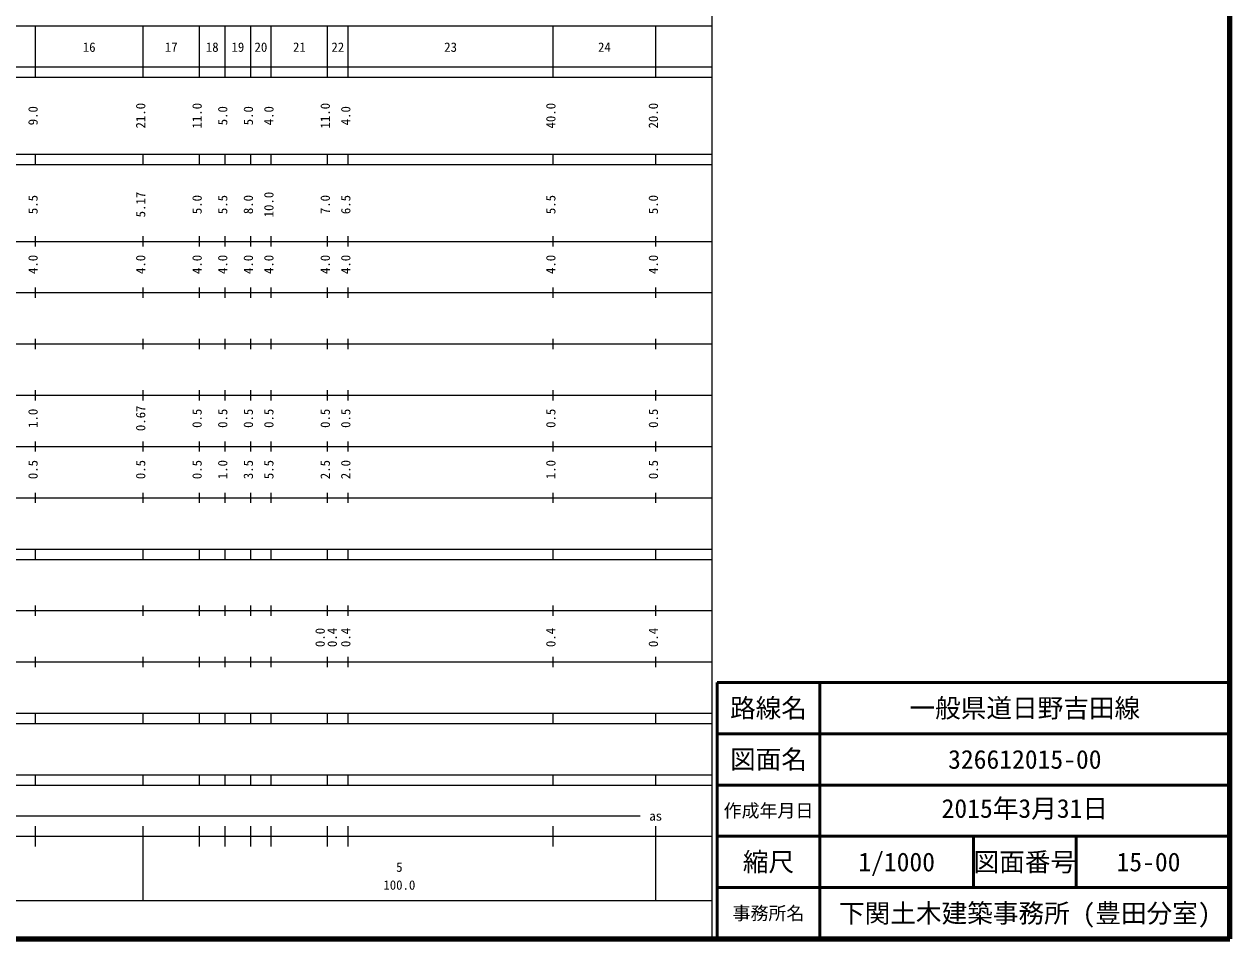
# Model space of a CAD drawing. Units: millimetres on the paper, enlarged 1000 times. Extents: x 40000 to 680000, y 20000 to 380000.
# Drawn here: x 444808 to 680000, y 20000 to 198357 of the extents above; entities that cross this region are included whole.
import ezdxf
from ezdxf.enums import TextEntityAlignment as Align

# ---------------------------------------------------------------- set-up
doc = ezdxf.new("R2010")
doc.units = ezdxf.units.MM
doc.header["$LTSCALE"] = 1000
for name, color, linetype, lineweight in [('M-TTL', 2, 'Continuous', 140), ('M-TTL-BAND', 7, 'Continuous', 13), ('M-TTL-FRAM', 2, 'Continuous', 50), ('M-TTL-LINE', 7, 'Continuous', 50)]:
    doc.layers.add(name, color=color, linetype=linetype, lineweight=lineweight)
doc.layers.add('M-TTL-TXT', color=7, linetype='Continuous')
doc.styles.add('ＭＳ ゴシック', font='')
doc.styles.get('ＭＳ ゴシック').set_extended_font_data('MS Gothic')

msp = doc.modelspace()

# ---------------------------------------------------------------- linework, layer by layer
at = {"layer": 'M-TTL'}
for p, q in [((680000, 20000), (680000, 380000)), ((40000, 20000), (680000, 20000))]:
    msp.add_line(p, q, dxfattribs=at)
at = {"layer": 'M-TTL-BAND'}
for p, q in [((579000, 20000), (579000, 370000)), ((68000, 198000), (579000, 198000)), ((447000, 188000), (447000, 198000)), ((468000, 188000), (468000, 198000)), ((479000, 188000), (479000, 198000)), ((484000, 188000), (484000, 198000)), ((489000, 188000), (489000, 198000)), ((493000, 188000), (493000, 198000)), ((504000, 188000), (504000, 198000)), ((508000, 188000), (508000, 198000)), ((548000, 188000), (548000, 198000)), ((568000, 188000), (568000, 198000)), ((40000, 190000), (579000, 190000)), ((40000, 188000), (579000, 188000)), ((40000, 173000), (579000, 173000)), ((447000, 171000), (447000, 173000)), ((468000, 171000), (468000, 173000)), ((479000, 171000), (479000, 173000)), ((484000, 171000), (484000, 173000)), ((489000, 171000), (489000, 173000)), ((493000, 171000), (493000, 173000)), ((504000, 171000), (504000, 173000)), ((508000, 171000), (508000, 173000)), ((548000, 171000), (548000, 173000)), ((568000, 171000), (568000, 173000)), ((40000, 171000), (579000, 171000)), ((40000, 156000), (579000, 156000)), ((447000, 155000), (447000, 157000)), ((468000, 155000), (468000, 157000)), ((479000, 155000), (479000, 157000)), ((484000, 155000), (484000, 157000)), ((489000, 155000), (489000, 157000)), ((493000, 155000), (493000, 157000)), ((504000, 155000), (504000, 157000)), ((508000, 155000), (508000, 157000)), ((548000, 155000), (548000, 157000)), ((568000, 155000), (568000, 157000)), ((46000, 146000), (579000, 146000)), ((447000, 145000), (447000, 147000)), ((468000, 145000), (468000, 147000)), ((479000, 145000), (479000, 147000)), ((484000, 145000), (484000, 147000)), ((489000, 145000), (489000, 147000)), ((493000, 145000), (493000, 147000)), ((504000, 145000), (504000, 147000)), ((508000, 145000), (508000, 147000)), ((548000, 145000), (548000, 147000)), ((568000, 145000), (568000, 147000)), ((447000, 135000), (447000, 137000)), ((468000, 135000), (468000, 137000)), ((479000, 135000), (479000, 137000)), ((484000, 135000), (484000, 137000)), ((489000, 135000), (489000, 137000)), ((493000, 135000), (493000, 137000)), ((504000, 135000), (504000, 137000)), ((508000, 135000), (508000, 137000)), ((548000, 135000), (548000, 137000)), ((568000, 135000), (568000, 137000)), ((52000, 136000), (579000, 136000)), ((46000, 126000), (579000, 126000)), ((447000, 125000), (447000, 127000)), ((468000, 125000), (468000, 127000)), ((479000, 125000), (479000, 127000)), ((484000, 125000), (484000, 127000)), ((489000, 125000), (489000, 127000)), ((493000, 125000), (493000, 127000)), ((504000, 125000), (504000, 127000)), ((508000, 125000), (508000, 127000)), ((548000, 125000), (548000, 127000)), ((568000, 125000), (568000, 127000)), ((52000, 116000), (579000, 116000)), ((447000, 115000), (447000, 117000)), ((468000, 115000), (468000, 117000)), ((479000, 115000), (479000, 117000)), ((484000, 115000), (484000, 117000)), ((489000, 115000), (489000, 117000)), ((493000, 115000), (493000, 117000)), ((504000, 115000), (504000, 117000)), ((508000, 115000), (508000, 117000)), ((548000, 115000), (548000, 117000)), ((568000, 115000), (568000, 117000)), ((46000, 106000), (579000, 106000)), ((447000, 105000), (447000, 107000)), ((468000, 105000), (468000, 107000)), ((479000, 105000), (479000, 107000)), ((484000, 105000), (484000, 107000)), ((489000, 105000), (489000, 107000)), ((493000, 105000), (493000, 107000)), ((504000, 105000), (504000, 107000)), ((508000, 105000), (508000, 107000)), ((548000, 105000), (548000, 107000)), ((568000, 105000), (568000, 107000)), ((40000, 96000), (579000, 96000)), ((447000, 94000), (447000, 96000)), ((468000, 94000), (468000, 96000)), ((479000, 94000), (479000, 96000)), ((484000, 94000), (484000, 96000)), ((489000, 94000), (489000, 96000)), ((493000, 94000), (493000, 96000)), ((504000, 94000), (504000, 96000)), ((508000, 94000), (508000, 96000)), ((548000, 94000), (548000, 96000)), ((568000, 94000), (568000, 96000)), ((40000, 94000), (579000, 94000)), ((447000, 83000), (447000, 85000)), ((468000, 83000), (468000, 85000)), ((479000, 83000), (479000, 85000)), ((484000, 83000), (484000, 85000)), ((489000, 83000), (489000, 85000)), ((493000, 83000), (493000, 85000)), ((504000, 83000), (504000, 85000)), ((508000, 83000), (508000, 85000)), ((548000, 83000), (548000, 85000)), ((568000, 83000), (568000, 85000)), ((49000, 84000), (579000, 84000)), ((40000, 74000), (579000, 74000)), ((447000, 73000), (447000, 75000)), ((468000, 73000), (468000, 75000)), ((479000, 73000), (479000, 75000)), ((484000, 73000), (484000, 75000)), ((489000, 73000), (489000, 75000)), ((493000, 73000), (493000, 75000)), ((504000, 73000), (504000, 75000)), ((508000, 73000), (508000, 75000)), ((548000, 73000), (548000, 75000)), ((568000, 73000), (568000, 75000)), ((40000, 64000), (579000, 64000)), ((447000, 62000), (447000, 64000)), ((468000, 62000), (468000, 64000)), ((479000, 62000), (479000, 64000)), ((484000, 62000), (484000, 64000)), ((489000, 62000), (489000, 64000)), ((493000, 62000), (493000, 64000)), ((504000, 62000), (504000, 64000)), ((508000, 62000), (508000, 64000)), ((548000, 62000), (548000, 64000)), ((568000, 62000), (568000, 64000)), ((40000, 62000), (579000, 62000)), ((40000, 52000), (579000, 52000)), ((447000, 50000), (447000, 52000)), ((468000, 50000), (468000, 52000)), ((479000, 50000), (479000, 52000)), ((484000, 50000), (484000, 52000)), ((489000, 50000), (489000, 52000)), ((493000, 50000), (493000, 52000)), ((504000, 50000), (504000, 52000)), ((508000, 50000), (508000, 52000)), ((548000, 50000), (548000, 52000)), ((568000, 50000), (568000, 52000)), ((40000, 50000), (579000, 50000)), ((71000, 44000), (565000, 44000)), ((40000, 40000), (579000, 40000)), ((447000, 38000), (447000, 42000)), ((468000, 27500), (468000, 42000)), ((479000, 38000), (479000, 42000)), ((484000, 38000), (484000, 42000)), ((489000, 38000), (489000, 42000)), ((493000, 38000), (493000, 42000)), ((504000, 38000), (504000, 42000)), ((508000, 38000), (508000, 42000)), ((548000, 38000), (548000, 42000)), ((568000, 27500), (568000, 42000)), ((68000, 27500), (579000, 27500))]:
    msp.add_line(p, q, dxfattribs=at)
at = {"layer": 'M-TTL-FRAM'}
for p, q in [((680000, 70000), (580000, 70000)), ((580000, 70000), (580000, 20000))]:
    msp.add_line(p, q, dxfattribs=at)
at = {"layer": 'M-TTL-LINE'}
for p, q in [((600000, 70000), (600000, 20000)), ((680000, 60000), (580000, 60000)), ((680000, 50000), (580000, 50000)), ((680000, 40000), (580000, 40000)), ((630000, 40000), (630000, 30000)), ((650000, 40000), (650000, 30000)), ((680000, 30000), (580000, 30000))]:
    msp.add_line(p, q, dxfattribs=at)

# ---------------------------------------------------------------- texts
at = {"layer": 'M-TTL-BAND', "style": 'ＭＳ ゴシック'}
for s, p in [('16', (457500, 192405)), ('17', (473500, 192405)), ('18', (481500, 192405)), ('19', (486500, 192405)), ('20', (491000, 192405)), ('21', (498500, 192405)), ('22', (506000, 192405)), ('23', (528000, 192405)), ('24', (558000, 192405)), ('as', (568000, 42500)), ('5', (518000, 32523)), ('100.0', (518000, 29033))]:
    msp.add_text(s, height=1833, dxfattribs=at).set_placement(p, align=Align.BOTTOM_CENTER)
for s, p in [('9.0', (448000, 180500)), ('21.0', (469000, 180500)), ('11.0', (480000, 180500)), ('5.0', (485000, 180500)), ('5.0', (490000, 180500)), ('4.0', (494000, 180500)), ('11.0', (505000, 180500)), ('4.0', (509000, 180500)), ('40.0', (549000, 180500)), ('20.0', (569000, 180500)), ('5.5', (448000, 163174)), ('5.17', (469000, 163174)), ('5.0', (480000, 163174)), ('5.5', (485000, 163174)), ('8.0', (490000, 163174)), ('10.0', (494000, 163174)), ('7.0', (505000, 163174)), ('6.5', (509000, 163174)), ('5.5', (549000, 163174)), ('5.0', (569000, 163174)), ('4.0', (448000, 151500)), ('4.0', (469000, 151500)), ('4.0', (480000, 151500)), ('4.0', (485000, 151500)), ('4.0', (490000, 151500)), ('4.0', (494000, 151500)), ('4.0', (505000, 151500)), ('4.0', (509000, 151500)), ('4.0', (549000, 151500)), ('4.0', (569000, 151500)), ('1.0', (448000, 121500)), ('0.67', (469000, 121500)), ('0.5', (480000, 121500)), ('0.5', (485000, 121500)), ('0.5', (490000, 121500)), ('0.5', (494000, 121500)), ('0.5', (505000, 121500)), ('0.5', (509000, 121500)), ('0.5', (549000, 121500)), ('0.5', (569000, 121500)), ('0.5', (448000, 111500)), ('0.5', (469000, 111500)), ('0.5', (480000, 111500)), ('1.0', (485000, 111500)), ('3.5', (490000, 111500)), ('5.5', (494000, 111500)), ('2.5', (505000, 111500)), ('2.0', (509000, 111500)), ('1.0', (549000, 111500)), ('0.5', (569000, 111500)), ('0.0', (504000, 78764)), ('0.4', (506370, 78764)), ('0.4', (509000, 78764)), ('0.4', (549000, 78764)), ('0.4', (569000, 78764))]:
    msp.add_text(s, height=1833, rotation=90, dxfattribs=at).set_placement(p, align=Align.BOTTOM_CENTER)
at = {"layer": 'M-TTL-TXT', "style": 'ＭＳ ゴシック'}
for s, height, p in [('路線名', 3666, (590000, 65000)), ('路線名', 3666, (590000, 65000)), ('一般県道日野吉田線', 3666, (640000, 65000)), ('図面名', 3666, (590000, 55000)), ('図面名', 3666, (590000, 55000)), ('326612015-00', 3666, (640000, 55000)), ('作成年月日', 2566, (590000, 45000)), ('作成年月日', 2566, (590000, 45000)), ('縮尺', 3666, (590000, 35000)), ('縮尺', 3666, (590000, 35000)), ('1/1000', 3666, (615000, 35000)), ('図面番号', 3666, (640000, 35000)), ('図面番号', 3666, (640000, 35000)), ('15-00', 3666, (664125, 35000)), ('事務所名', 2566, (590000, 25000)), ('事務所名', 2566, (590000, 25000)), ('下関土木建築事務所 (豊田分室)', 3666, (640000, 25000))]:
    msp.add_text(s, height=height, dxfattribs=at).set_placement(p, align=Align.MIDDLE_CENTER)
msp.add_text('2015年3月31日', height=3666, dxfattribs=at).set_placement((640000, 42500), align=Align.BOTTOM_CENTER)

doc.saveas('drawing.dxf')
